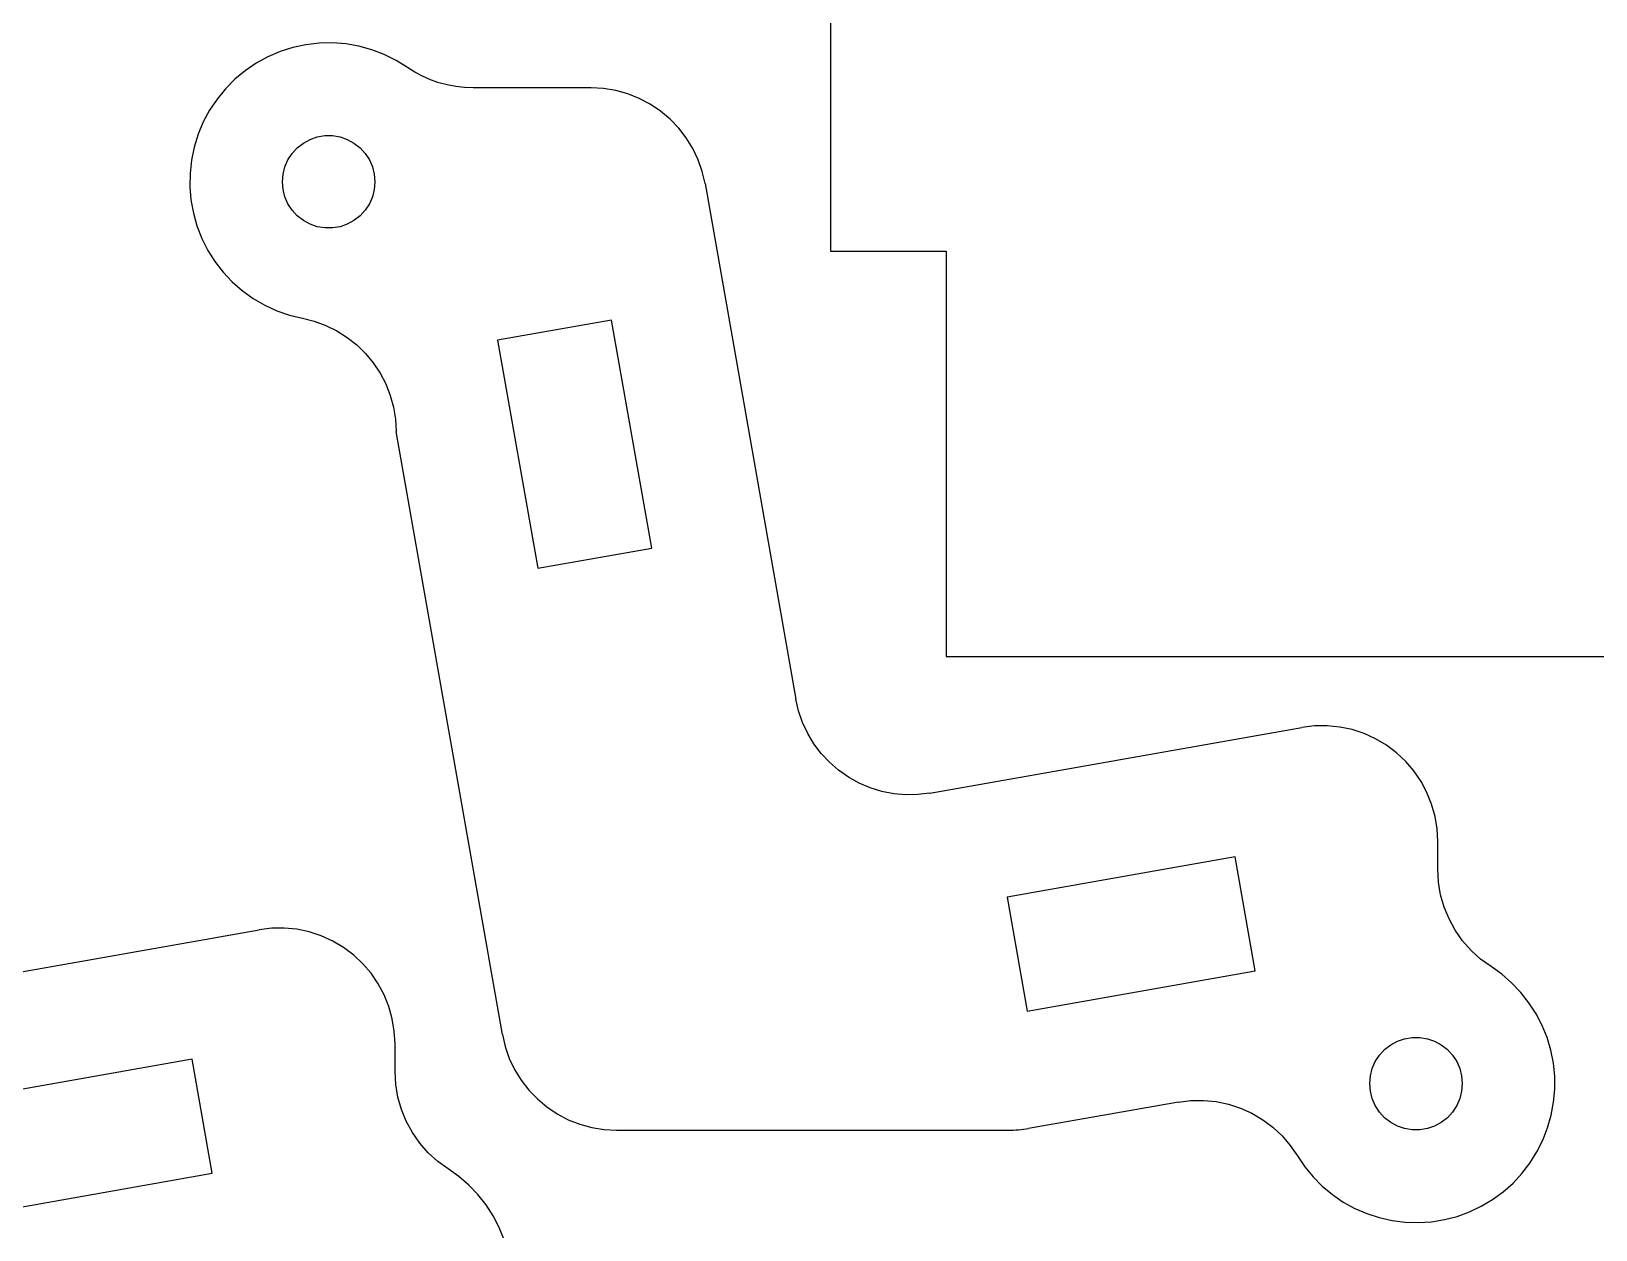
# Model space of a CAD drawing. Header units: millimetres. Extents: x -3928 to -434, y -548 to 1409.
# Drawn here: x -1807.5 to -1739.9, y 623 to 674.7 of the extents above; entities that cross this region are included whole.
import ezdxf

# ---------------------------------------------------------------- set-up
doc = ezdxf.new("R2010")
doc.units = ezdxf.units.MM
doc.header["$MEASUREMENT"] = 0
doc.layers.add('layer 1', color=7, linetype='Continuous')

msp = doc.modelspace()

# ---------------------------------------------------------------- linework, layer by layer
at = {"layer": 'layer 1', "color": 1, "lineweight": 25}
for points in [[(-1772.9844, 675.2113), (-1772.9844, 675.2113), (-1772.9844, 665.2115), (-1772.9844, 665.2115)], [(-1783.321, 672.2652), (-1783.321, 672.2652), (-1788.4098, 672.2652), (-1788.4098, 672.2652)], [(-1778.397, 668.1335), (-1778.397, 668.1335), (-1774.4727, 645.8778), (-1774.4727, 645.8778)], [(-1772.9844, 665.2115), (-1772.9844, 665.2115), (-1767.9842, 665.2115), (-1767.9842, 665.2115)], [(-1767.9842, 665.2115), (-1767.9842, 665.2115), (-1767.9842, 647.7112), (-1767.9842, 647.7112)], [(-1782.4356, 662.2435), (-1782.4356, 662.2435), (-1787.3596, 661.3754), (-1787.3596, 661.3754)], [(-1780.6992, 652.3954), (-1780.6992, 652.3954), (-1782.4356, 662.2435), (-1782.4356, 662.2435)], [(-1787.3596, 661.3754), (-1787.3596, 661.3754), (-1785.6233, 651.5272), (-1785.6233, 651.5272)], [(-1787.1508, 631.397), (-1787.1508, 631.397), (-1791.7411, 657.4309), (-1791.7411, 657.4309)], [(-1785.6233, 651.5272), (-1785.6233, 651.5272), (-1780.6992, 652.3954), (-1780.6992, 652.3954)], [(-1767.9842, 647.7112), (-1767.9842, 647.7112), (-1722.9843, 647.7112), (-1722.9843, 647.7112)], [(-1768.6804, 641.8219), (-1768.6804, 641.8219), (-1752.6096, 644.6558), (-1752.6096, 644.6558)], [(-1746.7411, 638.5348), (-1746.7411, 638.5348), (-1746.7411, 639.7317), (-1746.7411, 639.7317)], [(-1755.502, 639.0685), (-1755.502, 639.0685), (-1765.3502, 637.3321), (-1765.3502, 637.3321)], [(-1754.6338, 634.1444), (-1754.6338, 634.1444), (-1755.502, 639.0685), (-1755.502, 639.0685)], [(-1765.3502, 637.3321), (-1765.3502, 637.3321), (-1764.482, 632.4081), (-1764.482, 632.4081)], [(-1813.7305, 633.0877), (-1813.7305, 633.0877), (-1797.6598, 635.9216), (-1797.6598, 635.9216)], [(-1764.482, 632.4081), (-1764.482, 632.4081), (-1754.6338, 634.1444), (-1754.6338, 634.1444)], [(-1791.7913, 629.8005), (-1791.7913, 629.8005), (-1791.7913, 630.9975), (-1791.7913, 630.9975)], [(-1800.5522, 630.3343), (-1800.5522, 630.3343), (-1810.4003, 628.5979), (-1810.4003, 628.5979)], [(-1799.684, 625.4102), (-1799.684, 625.4102), (-1800.5522, 630.3343), (-1800.5522, 630.3343)], [(-1757.9482, 628.4831), (-1757.9482, 628.4831), (-1764.4231, 627.3411), (-1764.4231, 627.3411)], [(-1782.2267, 627.2653), (-1782.2267, 627.2653), (-1765.2913, 627.2653), (-1765.2913, 627.2653)], [(-1809.5321, 623.6739), (-1809.5321, 623.6739), (-1799.684, 625.4102), (-1799.684, 625.4102)]]:
    msp.add_open_spline(points, degree=3, dxfattribs=at)
for points, knots in [([(-1791.2497, 673.15), (-1791.2497, 673.15), (-1791.739, 673.4541), (-1791.739, 673.4541), (-1791.739, 673.4541), (-1791.739, 673.4541), (-1792.2555, 673.7102), (-1792.2555, 673.7102), (-1792.2555, 673.7102), (-1792.2555, 673.7102), (-1792.7942, 673.9152), (-1792.7942, 673.9152), (-1792.7942, 673.9152), (-1792.7942, 673.9152), (-1793.3498, 674.0676), (-1793.3498, 674.0676), (-1793.3498, 674.0676), (-1793.3498, 674.0676), (-1793.9178, 674.166), (-1793.9178, 674.166), (-1793.9178, 674.166), (-1793.9178, 674.166), (-1794.4924, 674.2098), (-1794.4924, 674.2098), (-1794.4924, 674.2098), (-1794.4924, 674.2098), (-1795.0685, 674.1978), (-1795.0685, 674.1978), (-1795.0685, 674.1978), (-1795.0685, 674.1978), (-1795.6407, 674.1307), (-1795.6407, 674.1307), (-1795.6407, 674.1307), (-1795.6407, 674.1307), (-1796.2041, 674.0094), (-1796.2041, 674.0094), (-1796.2041, 674.0094), (-1796.2041, 674.0094), (-1796.753, 673.8341), (-1796.753, 673.8341), (-1796.753, 673.8341), (-1796.753, 673.8341), (-1797.2829, 673.6072), (-1797.2829, 673.6072), (-1797.2829, 673.6072), (-1797.2829, 673.6072), (-1797.7884, 673.3303), (-1797.7884, 673.3303), (-1797.7884, 673.3303), (-1797.7884, 673.3303), (-1798.265, 673.0064), (-1798.265, 673.0064), (-1798.265, 673.0064), (-1798.265, 673.0064), (-1798.7081, 672.6381), (-1798.7081, 672.6381), (-1798.7081, 672.6381), (-1798.7081, 672.6381), (-1799.1142, 672.2293), (-1799.1142, 672.2293), (-1799.1142, 672.2293), (-1799.1142, 672.2293), (-1799.479, 671.7834), (-1799.479, 671.7834), (-1799.479, 671.7834), (-1799.479, 671.7834), (-1799.7996, 671.3043), (-1799.7996, 671.3043), (-1799.7996, 671.3043), (-1799.7996, 671.3043), (-1800.0723, 670.7966), (-1800.0723, 670.7966), (-1800.0723, 670.7966), (-1800.0723, 670.7966), (-1800.2953, 670.2654), (-1800.2953, 670.2654), (-1800.2953, 670.2654), (-1800.2953, 670.2654), (-1800.4664, 669.715), (-1800.4664, 669.715), (-1800.4664, 669.715), (-1800.4664, 669.715), (-1800.5839, 669.1506), (-1800.5839, 669.1506), (-1800.5839, 669.1506), (-1800.5839, 669.1506), (-1800.6466, 668.578), (-1800.6466, 668.578), (-1800.6466, 668.578), (-1800.6466, 668.578), (-1800.6541, 668.0016), (-1800.6541, 668.0016), (-1800.6541, 668.0016), (-1800.6541, 668.0016), (-1800.6061, 667.4273), (-1800.6061, 667.4273), (-1800.6061, 667.4273), (-1800.6061, 667.4273), (-1800.5034, 666.8603), (-1800.5034, 666.8603), (-1800.5034, 666.8603), (-1800.5034, 666.8603), (-1800.3468, 666.3058), (-1800.3468, 666.3058), (-1800.3468, 666.3058), (-1800.3468, 666.3058), (-1800.1376, 665.7688), (-1800.1376, 665.7688), (-1800.1376, 665.7688), (-1800.1376, 665.7688), (-1799.8779, 665.2541), (-1799.8779, 665.2541), (-1799.8779, 665.2541), (-1799.8779, 665.2541), (-1799.5703, 664.767), (-1799.5703, 664.767), (-1799.5703, 664.767), (-1799.5703, 664.767), (-1799.2172, 664.3115), (-1799.2172, 664.3115), (-1799.2172, 664.3115), (-1799.2172, 664.3115), (-1798.8217, 663.8921), (-1798.8217, 663.8921), (-1798.8217, 663.8921), (-1798.8217, 663.8921), (-1798.3882, 663.5128), (-1798.3882, 663.5128), (-1798.3882, 663.5128), (-1798.3882, 663.5128), (-1797.92, 663.1763), (-1797.92, 663.1763), (-1797.92, 663.1763), (-1797.92, 663.1763), (-1797.4219, 662.8867), (-1797.4219, 662.8867), (-1797.4219, 662.8867), (-1797.4219, 662.8867), (-1796.8984, 662.6461), (-1796.8984, 662.6461), (-1796.8984, 662.6461), (-1796.8984, 662.6461), (-1796.354, 662.4566), (-1796.354, 662.4566), (-1796.354, 662.4566), (-1796.354, 662.4566), (-1795.7942, 662.3204), (-1795.7942, 662.3204)], [0, 0, 0, 0, 0.0263158, 0.0263158, 0.0263158, 0.0263158, 0.0526316, 0.0526316, 0.0526316, 0.0526316, 0.0789474, 0.0789474, 0.0789474, 0.0789474, 0.1052632, 0.1052632, 0.1052632, 0.1052632, 0.1315789, 0.1315789, 0.1315789, 0.1315789, 0.1578947, 0.1578947, 0.1578947, 0.1578947, 0.1842105, 0.1842105, 0.1842105, 0.1842105, 0.2105263, 0.2105263, 0.2105263, 0.2105263, 0.2368421, 0.2368421, 0.2368421, 0.2368421, 0.2631579, 0.2631579, 0.2631579, 0.2631579, 0.2894737, 0.2894737, 0.2894737, 0.2894737, 0.3157895, 0.3157895, 0.3157895, 0.3157895, 0.3421053, 0.3421053, 0.3421053, 0.3421053, 0.3684211, 0.3684211, 0.3684211, 0.3684211, 0.3947368, 0.3947368, 0.3947368, 0.3947368, 0.4210526, 0.4210526, 0.4210526, 0.4210526, 0.4473684, 0.4473684, 0.4473684, 0.4473684, 0.4736842, 0.4736842, 0.4736842, 0.4736842, 0.5, 0.5, 0.5, 0.5, 0.5263158, 0.5263158, 0.5263158, 0.5263158, 0.5526316, 0.5526316, 0.5526316, 0.5526316, 0.5789474, 0.5789474, 0.5789474, 0.5789474, 0.6052632, 0.6052632, 0.6052632, 0.6052632, 0.6315789, 0.6315789, 0.6315789, 0.6315789, 0.6578947, 0.6578947, 0.6578947, 0.6578947, 0.6842105, 0.6842105, 0.6842105, 0.6842105, 0.7105263, 0.7105263, 0.7105263, 0.7105263, 0.7368421, 0.7368421, 0.7368421, 0.7368421, 0.7631579, 0.7631579, 0.7631579, 0.7631579, 0.7894737, 0.7894737, 0.7894737, 0.7894737, 0.8157895, 0.8157895, 0.8157895, 0.8157895, 0.8421053, 0.8421053, 0.8421053, 0.8421053, 0.8684211, 0.8684211, 0.8684211, 0.8684211, 0.8947368, 0.8947368, 0.8947368, 0.8947368, 0.9210526, 0.9210526, 0.9210526, 0.9210526, 0.9473684, 0.9473684, 0.9473684, 0.9473684, 1, 1, 1, 1]), ([(-1788.4098, 672.2652), (-1788.4098, 672.2652), (-1788.787, 672.2794), (-1788.787, 672.2794), (-1788.787, 672.2794), (-1788.787, 672.2794), (-1789.162, 672.322), (-1789.162, 672.322), (-1789.162, 672.322), (-1789.162, 672.322), (-1789.5327, 672.393), (-1789.5327, 672.393), (-1789.5327, 672.393), (-1789.5327, 672.393), (-1789.8972, 672.4917), (-1789.8972, 672.4917), (-1789.8972, 672.4917), (-1789.8972, 672.4917), (-1790.2528, 672.6173), (-1790.2528, 672.6173), (-1790.2528, 672.6173), (-1790.2528, 672.6173), (-1790.5981, 672.7697), (-1790.5981, 672.7697), (-1790.5981, 672.7697), (-1790.5981, 672.7697), (-1790.9311, 672.9475), (-1790.9311, 672.9475), (-1790.9311, 672.9475), (-1790.9311, 672.9475), (-1791.2497, 673.15), (-1791.2497, 673.15)], [0, 0, 0, 0, 0.1111111, 0.1111111, 0.1111111, 0.1111111, 0.2222222, 0.2222222, 0.2222222, 0.2222222, 0.3333333, 0.3333333, 0.3333333, 0.3333333, 0.4444444, 0.4444444, 0.4444444, 0.4444444, 0.5555556, 0.5555556, 0.5555556, 0.5555556, 0.6666667, 0.6666667, 0.6666667, 0.6666667, 0.7777778, 0.7777778, 0.7777778, 0.7777778, 1, 1, 1, 1]), ([(-1778.397, 668.1335), (-1778.397, 668.1335), (-1778.5183, 668.6563), (-1778.5183, 668.6563), (-1778.5183, 668.6563), (-1778.5183, 668.6563), (-1778.6954, 669.1633), (-1778.6954, 669.1633), (-1778.6954, 669.1633), (-1778.6954, 669.1633), (-1778.9254, 669.648), (-1778.9254, 669.648), (-1778.9254, 669.648), (-1778.9254, 669.648), (-1779.2062, 670.1055), (-1779.2062, 670.1055), (-1779.2062, 670.1055), (-1779.2062, 670.1055), (-1779.5343, 670.5303), (-1779.5343, 670.5303), (-1779.5343, 670.5303), (-1779.5343, 670.5303), (-1779.9061, 670.9173), (-1779.9061, 670.9173), (-1779.9061, 670.9173), (-1779.9061, 670.9173), (-1780.3175, 671.2623), (-1780.3175, 671.2623), (-1780.3175, 671.2623), (-1780.3175, 671.2623), (-1780.763, 671.5615), (-1780.763, 671.5615), (-1780.763, 671.5615), (-1780.763, 671.5615), (-1781.2386, 671.8109), (-1781.2386, 671.8109), (-1781.2386, 671.8109), (-1781.2386, 671.8109), (-1781.7378, 672.0081), (-1781.7378, 672.0081), (-1781.7378, 672.0081), (-1781.7378, 672.0081), (-1782.2553, 672.1502), (-1782.2553, 672.1502), (-1782.2553, 672.1502), (-1782.2553, 672.1502), (-1782.7852, 672.2363), (-1782.7852, 672.2363), (-1782.7852, 672.2363), (-1782.7852, 672.2363), (-1783.321, 672.2652), (-1783.321, 672.2652)], [0, 0, 0, 0, 0.0714286, 0.0714286, 0.0714286, 0.0714286, 0.1428571, 0.1428571, 0.1428571, 0.1428571, 0.2142857, 0.2142857, 0.2142857, 0.2142857, 0.2857143, 0.2857143, 0.2857143, 0.2857143, 0.3571429, 0.3571429, 0.3571429, 0.3571429, 0.4285714, 0.4285714, 0.4285714, 0.4285714, 0.5, 0.5, 0.5, 0.5, 0.5714286, 0.5714286, 0.5714286, 0.5714286, 0.6428571, 0.6428571, 0.6428571, 0.6428571, 0.7142857, 0.7142857, 0.7142857, 0.7142857, 0.7857143, 0.7857143, 0.7857143, 0.7857143, 0.8571429, 0.8571429, 0.8571429, 0.8571429, 1, 1, 1, 1]), ([(-1792.6576, 668.2118), (-1792.6576, 668.2118), (-1792.6848, 668.541), (-1792.6848, 668.541), (-1792.6848, 668.541), (-1792.6848, 668.541), (-1792.7659, 668.8613), (-1792.7659, 668.8613), (-1792.7659, 668.8613), (-1792.7659, 668.8613), (-1792.8986, 669.164), (-1792.8986, 669.164), (-1792.8986, 669.164), (-1792.8986, 669.164), (-1793.0796, 669.4402), (-1793.0796, 669.4402), (-1793.0796, 669.4402), (-1793.0796, 669.4402), (-1793.3032, 669.6833), (-1793.3032, 669.6833), (-1793.3032, 669.6833), (-1793.3032, 669.6833), (-1793.5639, 669.8861), (-1793.5639, 669.8861), (-1793.5639, 669.8861), (-1793.5639, 669.8861), (-1793.8543, 670.0435), (-1793.8543, 670.0435), (-1793.8543, 670.0435), (-1793.8543, 670.0435), (-1794.1668, 670.1507), (-1794.1668, 670.1507), (-1794.1668, 670.1507), (-1794.1668, 670.1507), (-1794.4924, 670.205), (-1794.4924, 670.205), (-1794.4924, 670.205), (-1794.4924, 670.205), (-1794.823, 670.205), (-1794.823, 670.205), (-1794.823, 670.205), (-1794.823, 670.205), (-1795.1486, 670.1507), (-1795.1486, 670.1507), (-1795.1486, 670.1507), (-1795.1486, 670.1507), (-1795.4612, 670.0435), (-1795.4612, 670.0435), (-1795.4612, 670.0435), (-1795.4612, 670.0435), (-1795.7515, 669.8861), (-1795.7515, 669.8861), (-1795.7515, 669.8861), (-1795.7515, 669.8861), (-1796.0122, 669.6833), (-1796.0122, 669.6833), (-1796.0122, 669.6833), (-1796.0122, 669.6833), (-1796.2359, 669.4402), (-1796.2359, 669.4402), (-1796.2359, 669.4402), (-1796.2359, 669.4402), (-1796.4165, 669.164), (-1796.4165, 669.164), (-1796.4165, 669.164), (-1796.4165, 669.164), (-1796.5491, 668.8613), (-1796.5491, 668.8613), (-1796.5491, 668.8613), (-1796.5491, 668.8613), (-1796.6303, 668.541), (-1796.6303, 668.541), (-1796.6303, 668.541), (-1796.6303, 668.541), (-1796.6578, 668.2118), (-1796.6578, 668.2118), (-1796.6578, 668.2118), (-1796.6578, 668.2118), (-1796.6303, 667.8827), (-1796.6303, 667.8827), (-1796.6303, 667.8827), (-1796.6303, 667.8827), (-1796.5491, 667.5624), (-1796.5491, 667.5624), (-1796.5491, 667.5624), (-1796.5491, 667.5624), (-1796.4165, 667.26), (-1796.4165, 667.26), (-1796.4165, 667.26), (-1796.4165, 667.26), (-1796.2359, 666.9835), (-1796.2359, 666.9835), (-1796.2359, 666.9835), (-1796.2359, 666.9835), (-1796.0122, 666.7404), (-1796.0122, 666.7404), (-1796.0122, 666.7404), (-1796.0122, 666.7404), (-1795.7515, 666.5375), (-1795.7515, 666.5375), (-1795.7515, 666.5375), (-1795.7515, 666.5375), (-1795.4612, 666.3802), (-1795.4612, 666.3802), (-1795.4612, 666.3802), (-1795.4612, 666.3802), (-1795.1486, 666.273), (-1795.1486, 666.273), (-1795.1486, 666.273), (-1795.1486, 666.273), (-1794.823, 666.2186), (-1794.823, 666.2186), (-1794.823, 666.2186), (-1794.823, 666.2186), (-1794.4924, 666.2186), (-1794.4924, 666.2186), (-1794.4924, 666.2186), (-1794.4924, 666.2186), (-1794.1668, 666.273), (-1794.1668, 666.273), (-1794.1668, 666.273), (-1794.1668, 666.273), (-1793.8543, 666.3802), (-1793.8543, 666.3802), (-1793.8543, 666.3802), (-1793.8543, 666.3802), (-1793.5639, 666.5375), (-1793.5639, 666.5375), (-1793.5639, 666.5375), (-1793.5639, 666.5375), (-1793.3032, 666.7404), (-1793.3032, 666.7404), (-1793.3032, 666.7404), (-1793.3032, 666.7404), (-1793.0796, 666.9835), (-1793.0796, 666.9835), (-1793.0796, 666.9835), (-1793.0796, 666.9835), (-1792.8986, 667.26), (-1792.8986, 667.26), (-1792.8986, 667.26), (-1792.8986, 667.26), (-1792.7659, 667.5624), (-1792.7659, 667.5624), (-1792.7659, 667.5624), (-1792.7659, 667.5624), (-1792.6848, 667.8827), (-1792.6848, 667.8827), (-1792.6848, 667.8827), (-1792.6848, 667.8827), (-1792.6576, 668.2118), (-1792.6576, 668.2118)], [0, 0, 0, 0, 0.025641, 0.025641, 0.025641, 0.025641, 0.0512821, 0.0512821, 0.0512821, 0.0512821, 0.0769231, 0.0769231, 0.0769231, 0.0769231, 0.1025641, 0.1025641, 0.1025641, 0.1025641, 0.1282051, 0.1282051, 0.1282051, 0.1282051, 0.1538462, 0.1538462, 0.1538462, 0.1538462, 0.1794872, 0.1794872, 0.1794872, 0.1794872, 0.2051282, 0.2051282, 0.2051282, 0.2051282, 0.2307692, 0.2307692, 0.2307692, 0.2307692, 0.2564103, 0.2564103, 0.2564103, 0.2564103, 0.2820513, 0.2820513, 0.2820513, 0.2820513, 0.3076923, 0.3076923, 0.3076923, 0.3076923, 0.3333333, 0.3333333, 0.3333333, 0.3333333, 0.3589744, 0.3589744, 0.3589744, 0.3589744, 0.3846154, 0.3846154, 0.3846154, 0.3846154, 0.4102564, 0.4102564, 0.4102564, 0.4102564, 0.4358974, 0.4358974, 0.4358974, 0.4358974, 0.4615385, 0.4615385, 0.4615385, 0.4615385, 0.4871795, 0.4871795, 0.4871795, 0.4871795, 0.5128205, 0.5128205, 0.5128205, 0.5128205, 0.5384615, 0.5384615, 0.5384615, 0.5384615, 0.5641026, 0.5641026, 0.5641026, 0.5641026, 0.5897436, 0.5897436, 0.5897436, 0.5897436, 0.6153846, 0.6153846, 0.6153846, 0.6153846, 0.6410256, 0.6410256, 0.6410256, 0.6410256, 0.6666667, 0.6666667, 0.6666667, 0.6666667, 0.6923077, 0.6923077, 0.6923077, 0.6923077, 0.7179487, 0.7179487, 0.7179487, 0.7179487, 0.7435897, 0.7435897, 0.7435897, 0.7435897, 0.7692308, 0.7692308, 0.7692308, 0.7692308, 0.7948718, 0.7948718, 0.7948718, 0.7948718, 0.8205128, 0.8205128, 0.8205128, 0.8205128, 0.8461538, 0.8461538, 0.8461538, 0.8461538, 0.8717949, 0.8717949, 0.8717949, 0.8717949, 0.8974359, 0.8974359, 0.8974359, 0.8974359, 0.9230769, 0.9230769, 0.9230769, 0.9230769, 0.9487179, 0.9487179, 0.9487179, 0.9487179, 1, 1, 1, 1]), ([(-1795.7942, 662.3204), (-1795.7942, 662.3204), (-1795.2805, 662.1931), (-1795.2805, 662.1931), (-1795.2805, 662.1931), (-1795.2805, 662.1931), (-1794.7835, 662.0118), (-1794.7835, 662.0118), (-1794.7835, 662.0118), (-1794.7835, 662.0118), (-1794.3083, 661.7793), (-1794.3083, 661.7793), (-1794.3083, 661.7793), (-1794.3083, 661.7793), (-1793.8603, 661.4978), (-1793.8603, 661.4978), (-1793.8603, 661.4978), (-1793.8603, 661.4978), (-1793.4447, 661.1704), (-1793.4447, 661.1704), (-1793.4447, 661.1704), (-1793.4447, 661.1704), (-1793.0658, 660.801), (-1793.0658, 660.801), (-1793.0658, 660.801), (-1793.0658, 660.801), (-1792.7282, 660.3936), (-1792.7282, 660.3936), (-1792.7282, 660.3936), (-1792.7282, 660.3936), (-1792.4354, 659.953), (-1792.4354, 659.953), (-1792.4354, 659.953), (-1792.4354, 659.953), (-1792.1909, 659.4838), (-1792.1909, 659.4838), (-1792.1909, 659.4838), (-1792.1909, 659.4838), (-1791.9976, 658.9913), (-1791.9976, 658.9913), (-1791.9976, 658.9913), (-1791.9976, 658.9913), (-1791.8572, 658.4812), (-1791.8572, 658.4812), (-1791.8572, 658.4812), (-1791.8572, 658.4812), (-1791.7715, 657.9591), (-1791.7715, 657.9591), (-1791.7715, 657.9591), (-1791.7715, 657.9591), (-1791.7411, 657.4309), (-1791.7411, 657.4309)], [0, 0, 0, 0, 0.0714286, 0.0714286, 0.0714286, 0.0714286, 0.1428571, 0.1428571, 0.1428571, 0.1428571, 0.2142857, 0.2142857, 0.2142857, 0.2142857, 0.2857143, 0.2857143, 0.2857143, 0.2857143, 0.3571429, 0.3571429, 0.3571429, 0.3571429, 0.4285714, 0.4285714, 0.4285714, 0.4285714, 0.5, 0.5, 0.5, 0.5, 0.5714286, 0.5714286, 0.5714286, 0.5714286, 0.6428571, 0.6428571, 0.6428571, 0.6428571, 0.7142857, 0.7142857, 0.7142857, 0.7142857, 0.7857143, 0.7857143, 0.7857143, 0.7857143, 0.8571429, 0.8571429, 0.8571429, 0.8571429, 1, 1, 1, 1]), ([(-1768.6804, 641.8219), (-1768.6804, 641.8219), (-1769.2, 641.7581), (-1769.2, 641.7581), (-1769.2, 641.7581), (-1769.2, 641.7581), (-1769.7232, 641.7489), (-1769.7232, 641.7489), (-1769.7232, 641.7489), (-1769.7232, 641.7489), (-1770.2446, 641.7944), (-1770.2446, 641.7944), (-1770.2446, 641.7944), (-1770.2446, 641.7944), (-1770.7583, 641.8946), (-1770.7583, 641.8946), (-1770.7583, 641.8946), (-1770.7583, 641.8946), (-1771.2588, 642.0474), (-1771.2588, 642.0474), (-1771.2588, 642.0474), (-1771.2588, 642.0474), (-1771.7404, 642.252), (-1771.7404, 642.252), (-1771.7404, 642.252), (-1771.7404, 642.252), (-1772.1983, 642.5056), (-1772.1983, 642.5056), (-1772.1983, 642.5056), (-1772.1983, 642.5056), (-1772.6269, 642.8058), (-1772.6269, 642.8058), (-1772.6269, 642.8058), (-1772.6269, 642.8058), (-1773.022, 643.1491), (-1773.022, 643.1491), (-1773.022, 643.1491), (-1773.022, 643.1491), (-1773.379, 643.5319), (-1773.379, 643.5319), (-1773.379, 643.5319), (-1773.379, 643.5319), (-1773.6937, 643.9499), (-1773.6937, 643.9499), (-1773.6937, 643.9499), (-1773.6937, 643.9499), (-1773.9632, 644.3986), (-1773.9632, 644.3986), (-1773.9632, 644.3986), (-1773.9632, 644.3986), (-1774.1844, 644.8728), (-1774.1844, 644.8728), (-1774.1844, 644.8728), (-1774.1844, 644.8728), (-1774.3552, 645.3677), (-1774.3552, 645.3677), (-1774.3552, 645.3677), (-1774.3552, 645.3677), (-1774.4727, 645.8778), (-1774.4727, 645.8778)], [0, 0, 0, 0, 0.0625, 0.0625, 0.0625, 0.0625, 0.125, 0.125, 0.125, 0.125, 0.1875, 0.1875, 0.1875, 0.1875, 0.25, 0.25, 0.25, 0.25, 0.3125, 0.3125, 0.3125, 0.3125, 0.375, 0.375, 0.375, 0.375, 0.4375, 0.4375, 0.4375, 0.4375, 0.5, 0.5, 0.5, 0.5, 0.5625, 0.5625, 0.5625, 0.5625, 0.625, 0.625, 0.625, 0.625, 0.6875, 0.6875, 0.6875, 0.6875, 0.75, 0.75, 0.75, 0.75, 0.8125, 0.8125, 0.8125, 0.8125, 0.875, 0.875, 0.875, 0.875, 1, 1, 1, 1]), ([(-1746.7411, 639.7317), (-1746.7411, 639.7317), (-1746.7711, 640.2761), (-1746.7711, 640.2761), (-1746.7711, 640.2761), (-1746.7711, 640.2761), (-1746.8597, 640.8137), (-1746.8597, 640.8137), (-1746.8597, 640.8137), (-1746.8597, 640.8137), (-1747.0068, 641.3386), (-1747.0068, 641.3386), (-1747.0068, 641.3386), (-1747.0068, 641.3386), (-1747.2096, 641.8449), (-1747.2096, 641.8449), (-1747.2096, 641.8449), (-1747.2096, 641.8449), (-1747.4668, 642.3254), (-1747.4668, 642.3254), (-1747.4668, 642.3254), (-1747.4668, 642.3254), (-1747.7744, 642.7755), (-1747.7744, 642.7755), (-1747.7744, 642.7755), (-1747.7744, 642.7755), (-1748.1293, 643.1893), (-1748.1293, 643.1893), (-1748.1293, 643.1893), (-1748.1293, 643.1893), (-1748.5273, 643.5618), (-1748.5273, 643.5618), (-1748.5273, 643.5618), (-1748.5273, 643.5618), (-1748.9633, 643.8889), (-1748.9633, 643.8889), (-1748.9633, 643.8889), (-1748.9633, 643.8889), (-1749.4325, 644.1665), (-1749.4325, 644.1665), (-1749.4325, 644.1665), (-1749.4325, 644.1665), (-1749.9292, 644.3916), (-1749.9292, 644.3916), (-1749.9292, 644.3916), (-1749.9292, 644.3916), (-1750.4471, 644.5613), (-1750.4471, 644.5613), (-1750.4471, 644.5613), (-1750.4471, 644.5613), (-1750.9805, 644.6734), (-1750.9805, 644.6734), (-1750.9805, 644.6734), (-1750.9805, 644.6734), (-1751.523, 644.7267), (-1751.523, 644.7267), (-1751.523, 644.7267), (-1751.523, 644.7267), (-1752.0681, 644.7211), (-1752.0681, 644.7211), (-1752.0681, 644.7211), (-1752.0681, 644.7211), (-1752.6096, 644.6558), (-1752.6096, 644.6558)], [0, 0, 0, 0, 0.0588235, 0.0588235, 0.0588235, 0.0588235, 0.1176471, 0.1176471, 0.1176471, 0.1176471, 0.1764706, 0.1764706, 0.1764706, 0.1764706, 0.2352941, 0.2352941, 0.2352941, 0.2352941, 0.2941176, 0.2941176, 0.2941176, 0.2941176, 0.3529412, 0.3529412, 0.3529412, 0.3529412, 0.4117647, 0.4117647, 0.4117647, 0.4117647, 0.4705882, 0.4705882, 0.4705882, 0.4705882, 0.5294118, 0.5294118, 0.5294118, 0.5294118, 0.5882353, 0.5882353, 0.5882353, 0.5882353, 0.6470588, 0.6470588, 0.6470588, 0.6470588, 0.7058824, 0.7058824, 0.7058824, 0.7058824, 0.7647059, 0.7647059, 0.7647059, 0.7647059, 0.8235294, 0.8235294, 0.8235294, 0.8235294, 0.8823529, 0.8823529, 0.8823529, 0.8823529, 1, 1, 1, 1]), ([(-1744.4421, 634.3268), (-1744.4421, 634.3268), (-1744.8922, 634.6524), (-1744.8922, 634.6524), (-1744.8922, 634.6524), (-1744.8922, 634.6524), (-1745.3032, 635.0257), (-1745.3032, 635.0257), (-1745.3032, 635.0257), (-1745.3032, 635.0257), (-1745.6705, 635.4423), (-1745.6705, 635.4423), (-1745.6705, 635.4423), (-1745.6705, 635.4423), (-1745.989, 635.897), (-1745.989, 635.897), (-1745.989, 635.897), (-1745.989, 635.897), (-1746.2554, 636.3846), (-1746.2554, 636.3846), (-1746.2554, 636.3846), (-1746.2554, 636.3846), (-1746.466, 636.8982), (-1746.466, 636.8982), (-1746.466, 636.8982), (-1746.466, 636.8982), (-1746.6184, 637.4323), (-1746.6184, 637.4323), (-1746.6184, 637.4323), (-1746.6184, 637.4323), (-1746.7105, 637.9802), (-1746.7105, 637.9802), (-1746.7105, 637.9802), (-1746.7105, 637.9802), (-1746.7411, 638.5348), (-1746.7411, 638.5348)], [0, 0, 0, 0, 0.1, 0.1, 0.1, 0.1, 0.2, 0.2, 0.2, 0.2, 0.3, 0.3, 0.3, 0.3, 0.4, 0.4, 0.4, 0.4, 0.5, 0.5, 0.5, 0.5, 0.6, 0.6, 0.6, 0.6, 0.7, 0.7, 0.7, 0.7, 0.8, 0.8, 0.8, 0.8, 1, 1, 1, 1]), ([(-1791.7913, 630.9975), (-1791.7913, 630.9975), (-1791.8213, 631.5419), (-1791.8213, 631.5419), (-1791.8213, 631.5419), (-1791.8213, 631.5419), (-1791.9098, 632.0795), (-1791.9098, 632.0795), (-1791.9098, 632.0795), (-1791.9098, 632.0795), (-1792.0566, 632.6044), (-1792.0566, 632.6044), (-1792.0566, 632.6044), (-1792.0566, 632.6044), (-1792.2598, 633.1103), (-1792.2598, 633.1103), (-1792.2598, 633.1103), (-1792.2598, 633.1103), (-1792.517, 633.5911), (-1792.517, 633.5911), (-1792.517, 633.5911), (-1792.517, 633.5911), (-1792.8246, 634.0413), (-1792.8246, 634.0413), (-1792.8246, 634.0413), (-1792.8246, 634.0413), (-1793.1795, 634.4551), (-1793.1795, 634.4551), (-1793.1795, 634.4551), (-1793.1795, 634.4551), (-1793.5774, 634.8276), (-1793.5774, 634.8276), (-1793.5774, 634.8276), (-1793.5774, 634.8276), (-1794.0134, 635.1547), (-1794.0134, 635.1547), (-1794.0134, 635.1547), (-1794.0134, 635.1547), (-1794.4826, 635.4323), (-1794.4826, 635.4323), (-1794.4826, 635.4323), (-1794.4826, 635.4323), (-1794.9793, 635.6574), (-1794.9793, 635.6574), (-1794.9793, 635.6574), (-1794.9793, 635.6574), (-1795.4972, 635.827), (-1795.4972, 635.827), (-1795.4972, 635.827), (-1795.4972, 635.827), (-1796.031, 635.9392), (-1796.031, 635.9392), (-1796.031, 635.9392), (-1796.031, 635.9392), (-1796.5732, 635.9925), (-1796.5732, 635.9925), (-1796.5732, 635.9925), (-1796.5732, 635.9925), (-1797.1182, 635.9865), (-1797.1182, 635.9865), (-1797.1182, 635.9865), (-1797.1182, 635.9865), (-1797.6598, 635.9216), (-1797.6598, 635.9216)], [0, 0, 0, 0, 0.0588235, 0.0588235, 0.0588235, 0.0588235, 0.1176471, 0.1176471, 0.1176471, 0.1176471, 0.1764706, 0.1764706, 0.1764706, 0.1764706, 0.2352941, 0.2352941, 0.2352941, 0.2352941, 0.2941176, 0.2941176, 0.2941176, 0.2941176, 0.3529412, 0.3529412, 0.3529412, 0.3529412, 0.4117647, 0.4117647, 0.4117647, 0.4117647, 0.4705882, 0.4705882, 0.4705882, 0.4705882, 0.5294118, 0.5294118, 0.5294118, 0.5294118, 0.5882353, 0.5882353, 0.5882353, 0.5882353, 0.6470588, 0.6470588, 0.6470588, 0.6470588, 0.7058824, 0.7058824, 0.7058824, 0.7058824, 0.7647059, 0.7647059, 0.7647059, 0.7647059, 0.8235294, 0.8235294, 0.8235294, 0.8235294, 0.8823529, 0.8823529, 0.8823529, 0.8823529, 1, 1, 1, 1]), ([(-1752.8086, 626.1583), (-1752.8086, 626.1583), (-1752.4911, 625.688), (-1752.4911, 625.688), (-1752.4911, 625.688), (-1752.4911, 625.688), (-1752.1305, 625.2498), (-1752.1305, 625.2498), (-1752.1305, 625.2498), (-1752.1305, 625.2498), (-1751.7301, 624.8477), (-1751.7301, 624.8477), (-1751.7301, 624.8477), (-1751.7301, 624.8477), (-1751.2934, 624.4854), (-1751.2934, 624.4854), (-1751.2934, 624.4854), (-1751.2934, 624.4854), (-1750.8249, 624.1658), (-1750.8249, 624.1658), (-1750.8249, 624.1658), (-1750.8249, 624.1658), (-1750.3278, 623.8917), (-1750.3278, 623.8917), (-1750.3278, 623.8917), (-1750.3278, 623.8917), (-1749.8071, 623.6659), (-1749.8071, 623.6659), (-1749.8071, 623.6659), (-1749.8071, 623.6659), (-1749.2674, 623.4905), (-1749.2674, 623.4905), (-1749.2674, 623.4905), (-1749.2674, 623.4905), (-1748.7139, 623.3667), (-1748.7139, 623.3667), (-1748.7139, 623.3667), (-1748.7139, 623.3667), (-1748.1508, 623.2958), (-1748.1508, 623.2958), (-1748.1508, 623.2958), (-1748.1508, 623.2958), (-1747.5836, 623.2782), (-1747.5836, 623.2782), (-1747.5836, 623.2782), (-1747.5836, 623.2782), (-1747.0174, 623.3145), (-1747.0174, 623.3145), (-1747.0174, 623.3145), (-1747.0174, 623.3145), (-1746.4572, 623.4041), (-1746.4572, 623.4041), (-1746.4572, 623.4041), (-1746.4572, 623.4041), (-1745.9079, 623.5463), (-1745.9079, 623.5463), (-1745.9079, 623.5463), (-1745.9079, 623.5463), (-1745.3741, 623.7396), (-1745.3741, 623.7396), (-1745.3741, 623.7396), (-1745.3741, 623.7396), (-1744.8615, 623.9823), (-1744.8615, 623.9823), (-1744.8615, 623.9823), (-1744.8615, 623.9823), (-1744.374, 624.2727), (-1744.374, 624.2727), (-1744.374, 624.2727), (-1744.374, 624.2727), (-1743.9157, 624.6074), (-1743.9157, 624.6074), (-1743.9157, 624.6074), (-1743.9157, 624.6074), (-1743.4917, 624.9842), (-1743.4917, 624.9842), (-1743.4917, 624.9842), (-1743.4917, 624.9842), (-1743.1047, 625.3994), (-1743.1047, 625.3994), (-1743.1047, 625.3994), (-1743.1047, 625.3994), (-1742.759, 625.8492), (-1742.759, 625.8492), (-1742.759, 625.8492), (-1742.759, 625.8492), (-1742.457, 626.3297), (-1742.457, 626.3297), (-1742.457, 626.3297), (-1742.457, 626.3297), (-1742.202, 626.8366), (-1742.202, 626.8366), (-1742.202, 626.8366), (-1742.202, 626.8366), (-1741.9959, 627.3655), (-1741.9959, 627.3655), (-1741.9959, 627.3655), (-1741.9959, 627.3655), (-1741.8407, 627.9112), (-1741.8407, 627.9112), (-1741.8407, 627.9112), (-1741.8407, 627.9112), (-1741.7377, 628.4693), (-1741.7377, 628.4693), (-1741.7377, 628.4693), (-1741.7377, 628.4693), (-1741.688, 629.0344), (-1741.688, 629.0344), (-1741.688, 629.0344), (-1741.688, 629.0344), (-1741.6918, 629.6017), (-1741.6918, 629.6017), (-1741.6918, 629.6017), (-1741.6918, 629.6017), (-1741.7493, 630.1665), (-1741.7493, 630.1665), (-1741.7493, 630.1665), (-1741.7493, 630.1665), (-1741.8598, 630.7228), (-1741.8598, 630.7228), (-1741.8598, 630.7228), (-1741.8598, 630.7228), (-1742.0224, 631.2665), (-1742.0224, 631.2665), (-1742.0224, 631.2665), (-1742.0224, 631.2665), (-1742.2355, 631.7925), (-1742.2355, 631.7925), (-1742.2355, 631.7925), (-1742.2355, 631.7925), (-1742.4976, 632.2959), (-1742.4976, 632.2959), (-1742.4976, 632.2959), (-1742.4976, 632.2959), (-1742.8059, 632.7721), (-1742.8059, 632.7721), (-1742.8059, 632.7721), (-1742.8059, 632.7721), (-1743.158, 633.2173), (-1743.158, 633.2173), (-1743.158, 633.2173), (-1743.158, 633.2173), (-1743.5503, 633.6273), (-1743.5503, 633.6273), (-1743.5503, 633.6273), (-1743.5503, 633.6273), (-1743.9796, 633.998), (-1743.9796, 633.998), (-1743.9796, 633.998), (-1743.9796, 633.998), (-1744.4421, 634.3268), (-1744.4421, 634.3268)], [0, 0, 0, 0, 0.025641, 0.025641, 0.025641, 0.025641, 0.0512821, 0.0512821, 0.0512821, 0.0512821, 0.0769231, 0.0769231, 0.0769231, 0.0769231, 0.1025641, 0.1025641, 0.1025641, 0.1025641, 0.1282051, 0.1282051, 0.1282051, 0.1282051, 0.1538462, 0.1538462, 0.1538462, 0.1538462, 0.1794872, 0.1794872, 0.1794872, 0.1794872, 0.2051282, 0.2051282, 0.2051282, 0.2051282, 0.2307692, 0.2307692, 0.2307692, 0.2307692, 0.2564103, 0.2564103, 0.2564103, 0.2564103, 0.2820513, 0.2820513, 0.2820513, 0.2820513, 0.3076923, 0.3076923, 0.3076923, 0.3076923, 0.3333333, 0.3333333, 0.3333333, 0.3333333, 0.3589744, 0.3589744, 0.3589744, 0.3589744, 0.3846154, 0.3846154, 0.3846154, 0.3846154, 0.4102564, 0.4102564, 0.4102564, 0.4102564, 0.4358974, 0.4358974, 0.4358974, 0.4358974, 0.4615385, 0.4615385, 0.4615385, 0.4615385, 0.4871795, 0.4871795, 0.4871795, 0.4871795, 0.5128205, 0.5128205, 0.5128205, 0.5128205, 0.5384615, 0.5384615, 0.5384615, 0.5384615, 0.5641026, 0.5641026, 0.5641026, 0.5641026, 0.5897436, 0.5897436, 0.5897436, 0.5897436, 0.6153846, 0.6153846, 0.6153846, 0.6153846, 0.6410256, 0.6410256, 0.6410256, 0.6410256, 0.6666667, 0.6666667, 0.6666667, 0.6666667, 0.6923077, 0.6923077, 0.6923077, 0.6923077, 0.7179487, 0.7179487, 0.7179487, 0.7179487, 0.7435897, 0.7435897, 0.7435897, 0.7435897, 0.7692308, 0.7692308, 0.7692308, 0.7692308, 0.7948718, 0.7948718, 0.7948718, 0.7948718, 0.8205128, 0.8205128, 0.8205128, 0.8205128, 0.8461538, 0.8461538, 0.8461538, 0.8461538, 0.8717949, 0.8717949, 0.8717949, 0.8717949, 0.8974359, 0.8974359, 0.8974359, 0.8974359, 0.9230769, 0.9230769, 0.9230769, 0.9230769, 0.9487179, 0.9487179, 0.9487179, 0.9487179, 1, 1, 1, 1]), ([(-1787.1508, 631.397), (-1787.1508, 631.397), (-1787.0294, 630.8742), (-1787.0294, 630.8742), (-1787.0294, 630.8742), (-1787.0294, 630.8742), (-1786.8527, 630.3672), (-1786.8527, 630.3672), (-1786.8527, 630.3672), (-1786.8527, 630.3672), (-1786.6223, 629.8825), (-1786.6223, 629.8825), (-1786.6223, 629.8825), (-1786.6223, 629.8825), (-1786.3419, 629.425), (-1786.3419, 629.425), (-1786.3419, 629.425), (-1786.3419, 629.425), (-1786.0134, 629.0002), (-1786.0134, 629.0002), (-1786.0134, 629.0002), (-1786.0134, 629.0002), (-1785.6416, 628.6132), (-1785.6416, 628.6132), (-1785.6416, 628.6132), (-1785.6416, 628.6132), (-1785.2306, 628.2679), (-1785.2306, 628.2679), (-1785.2306, 628.2679), (-1785.2306, 628.2679), (-1784.7847, 627.9691), (-1784.7847, 627.9691), (-1784.7847, 627.9691), (-1784.7847, 627.9691), (-1784.3095, 627.7196), (-1784.3095, 627.7196), (-1784.3095, 627.7196), (-1784.3095, 627.7196), (-1783.81, 627.5224), (-1783.81, 627.5224), (-1783.81, 627.5224), (-1783.81, 627.5224), (-1783.2925, 627.3803), (-1783.2925, 627.3803), (-1783.2925, 627.3803), (-1783.2925, 627.3803), (-1782.7626, 627.2942), (-1782.7626, 627.2942), (-1782.7626, 627.2942), (-1782.7626, 627.2942), (-1782.2267, 627.2653), (-1782.2267, 627.2653)], [0, 0, 0, 0, 0.0714286, 0.0714286, 0.0714286, 0.0714286, 0.1428571, 0.1428571, 0.1428571, 0.1428571, 0.2142857, 0.2142857, 0.2142857, 0.2142857, 0.2857143, 0.2857143, 0.2857143, 0.2857143, 0.3571429, 0.3571429, 0.3571429, 0.3571429, 0.4285714, 0.4285714, 0.4285714, 0.4285714, 0.5, 0.5, 0.5, 0.5, 0.5714286, 0.5714286, 0.5714286, 0.5714286, 0.6428571, 0.6428571, 0.6428571, 0.6428571, 0.7142857, 0.7142857, 0.7142857, 0.7142857, 0.7857143, 0.7857143, 0.7857143, 0.7857143, 0.8571429, 0.8571429, 0.8571429, 0.8571429, 1, 1, 1, 1]), ([(-1745.6832, 629.2775), (-1745.6832, 629.2775), (-1745.7103, 629.6067), (-1745.7103, 629.6067), (-1745.7103, 629.6067), (-1745.7103, 629.6067), (-1745.7915, 629.927), (-1745.7915, 629.927), (-1745.7915, 629.927), (-1745.7915, 629.927), (-1745.9241, 630.2293), (-1745.9241, 630.2293), (-1745.9241, 630.2293), (-1745.9241, 630.2293), (-1746.1047, 630.5059), (-1746.1047, 630.5059), (-1746.1047, 630.5059), (-1746.1047, 630.5059), (-1746.3284, 630.7489), (-1746.3284, 630.7489), (-1746.3284, 630.7489), (-1746.3284, 630.7489), (-1746.5891, 630.9518), (-1746.5891, 630.9518), (-1746.5891, 630.9518), (-1746.5891, 630.9518), (-1746.8798, 631.1091), (-1746.8798, 631.1091), (-1746.8798, 631.1091), (-1746.8798, 631.1091), (-1747.1923, 631.2164), (-1747.1923, 631.2164), (-1747.1923, 631.2164), (-1747.1923, 631.2164), (-1747.518, 631.2707), (-1747.518, 631.2707), (-1747.518, 631.2707), (-1747.518, 631.2707), (-1747.8482, 631.2707), (-1747.8482, 631.2707), (-1747.8482, 631.2707), (-1747.8482, 631.2707), (-1748.1741, 631.2164), (-1748.1741, 631.2164), (-1748.1741, 631.2164), (-1748.1741, 631.2164), (-1748.4867, 631.1091), (-1748.4867, 631.1091), (-1748.4867, 631.1091), (-1748.4867, 631.1091), (-1748.777, 630.9518), (-1748.777, 630.9518), (-1748.777, 630.9518), (-1748.777, 630.9518), (-1749.0377, 630.7489), (-1749.0377, 630.7489), (-1749.0377, 630.7489), (-1749.0377, 630.7489), (-1749.2614, 630.5059), (-1749.2614, 630.5059), (-1749.2614, 630.5059), (-1749.2614, 630.5059), (-1749.442, 630.2293), (-1749.442, 630.2293), (-1749.442, 630.2293), (-1749.442, 630.2293), (-1749.5747, 629.927), (-1749.5747, 629.927), (-1749.5747, 629.927), (-1749.5747, 629.927), (-1749.6558, 629.6067), (-1749.6558, 629.6067), (-1749.6558, 629.6067), (-1749.6558, 629.6067), (-1749.683, 629.2775), (-1749.683, 629.2775), (-1749.683, 629.2775), (-1749.683, 629.2775), (-1749.6558, 628.9484), (-1749.6558, 628.9484), (-1749.6558, 628.9484), (-1749.6558, 628.9484), (-1749.5747, 628.628), (-1749.5747, 628.628), (-1749.5747, 628.628), (-1749.5747, 628.628), (-1749.442, 628.3257), (-1749.442, 628.3257), (-1749.442, 628.3257), (-1749.442, 628.3257), (-1749.2614, 628.0491), (-1749.2614, 628.0491), (-1749.2614, 628.0491), (-1749.2614, 628.0491), (-1749.0377, 627.8061), (-1749.0377, 627.8061), (-1749.0377, 627.8061), (-1749.0377, 627.8061), (-1748.777, 627.6032), (-1748.777, 627.6032), (-1748.777, 627.6032), (-1748.777, 627.6032), (-1748.4867, 627.4459), (-1748.4867, 627.4459), (-1748.4867, 627.4459), (-1748.4867, 627.4459), (-1748.1741, 627.3386), (-1748.1741, 627.3386), (-1748.1741, 627.3386), (-1748.1741, 627.3386), (-1747.8482, 627.2843), (-1747.8482, 627.2843), (-1747.8482, 627.2843), (-1747.8482, 627.2843), (-1747.518, 627.2843), (-1747.518, 627.2843), (-1747.518, 627.2843), (-1747.518, 627.2843), (-1747.1923, 627.3386), (-1747.1923, 627.3386), (-1747.1923, 627.3386), (-1747.1923, 627.3386), (-1746.8798, 627.4459), (-1746.8798, 627.4459), (-1746.8798, 627.4459), (-1746.8798, 627.4459), (-1746.5891, 627.6032), (-1746.5891, 627.6032), (-1746.5891, 627.6032), (-1746.5891, 627.6032), (-1746.3284, 627.8061), (-1746.3284, 627.8061), (-1746.3284, 627.8061), (-1746.3284, 627.8061), (-1746.1047, 628.0491), (-1746.1047, 628.0491), (-1746.1047, 628.0491), (-1746.1047, 628.0491), (-1745.9241, 628.3257), (-1745.9241, 628.3257), (-1745.9241, 628.3257), (-1745.9241, 628.3257), (-1745.7915, 628.628), (-1745.7915, 628.628), (-1745.7915, 628.628), (-1745.7915, 628.628), (-1745.7103, 628.9484), (-1745.7103, 628.9484), (-1745.7103, 628.9484), (-1745.7103, 628.9484), (-1745.6832, 629.2775), (-1745.6832, 629.2775)], [0, 0, 0, 0, 0.025641, 0.025641, 0.025641, 0.025641, 0.0512821, 0.0512821, 0.0512821, 0.0512821, 0.0769231, 0.0769231, 0.0769231, 0.0769231, 0.1025641, 0.1025641, 0.1025641, 0.1025641, 0.1282051, 0.1282051, 0.1282051, 0.1282051, 0.1538462, 0.1538462, 0.1538462, 0.1538462, 0.1794872, 0.1794872, 0.1794872, 0.1794872, 0.2051282, 0.2051282, 0.2051282, 0.2051282, 0.2307692, 0.2307692, 0.2307692, 0.2307692, 0.2564103, 0.2564103, 0.2564103, 0.2564103, 0.2820513, 0.2820513, 0.2820513, 0.2820513, 0.3076923, 0.3076923, 0.3076923, 0.3076923, 0.3333333, 0.3333333, 0.3333333, 0.3333333, 0.3589744, 0.3589744, 0.3589744, 0.3589744, 0.3846154, 0.3846154, 0.3846154, 0.3846154, 0.4102564, 0.4102564, 0.4102564, 0.4102564, 0.4358974, 0.4358974, 0.4358974, 0.4358974, 0.4615385, 0.4615385, 0.4615385, 0.4615385, 0.4871795, 0.4871795, 0.4871795, 0.4871795, 0.5128205, 0.5128205, 0.5128205, 0.5128205, 0.5384615, 0.5384615, 0.5384615, 0.5384615, 0.5641026, 0.5641026, 0.5641026, 0.5641026, 0.5897436, 0.5897436, 0.5897436, 0.5897436, 0.6153846, 0.6153846, 0.6153846, 0.6153846, 0.6410256, 0.6410256, 0.6410256, 0.6410256, 0.6666667, 0.6666667, 0.6666667, 0.6666667, 0.6923077, 0.6923077, 0.6923077, 0.6923077, 0.7179487, 0.7179487, 0.7179487, 0.7179487, 0.7435897, 0.7435897, 0.7435897, 0.7435897, 0.7692308, 0.7692308, 0.7692308, 0.7692308, 0.7948718, 0.7948718, 0.7948718, 0.7948718, 0.8205128, 0.8205128, 0.8205128, 0.8205128, 0.8461538, 0.8461538, 0.8461538, 0.8461538, 0.8717949, 0.8717949, 0.8717949, 0.8717949, 0.8974359, 0.8974359, 0.8974359, 0.8974359, 0.9230769, 0.9230769, 0.9230769, 0.9230769, 0.9487179, 0.9487179, 0.9487179, 0.9487179, 1, 1, 1, 1]), ([(-1789.4922, 625.5926), (-1789.4922, 625.5926), (-1789.9424, 625.9182), (-1789.9424, 625.9182), (-1789.9424, 625.9182), (-1789.9424, 625.9182), (-1790.3534, 626.2915), (-1790.3534, 626.2915), (-1790.3534, 626.2915), (-1790.3534, 626.2915), (-1790.7206, 626.7081), (-1790.7206, 626.7081), (-1790.7206, 626.7081), (-1790.7206, 626.7081), (-1791.0392, 627.1628), (-1791.0392, 627.1628), (-1791.0392, 627.1628), (-1791.0392, 627.1628), (-1791.3055, 627.6504), (-1791.3055, 627.6504), (-1791.3055, 627.6504), (-1791.3055, 627.6504), (-1791.5161, 628.164), (-1791.5161, 628.164), (-1791.5161, 628.164), (-1791.5161, 628.164), (-1791.6685, 628.6981), (-1791.6685, 628.6981), (-1791.6685, 628.6981), (-1791.6685, 628.6981), (-1791.7606, 629.246), (-1791.7606, 629.246), (-1791.7606, 629.246), (-1791.7606, 629.246), (-1791.7913, 629.8005), (-1791.7913, 629.8005)], [0, 0, 0, 0, 0.1, 0.1, 0.1, 0.1, 0.2, 0.2, 0.2, 0.2, 0.3, 0.3, 0.3, 0.3, 0.4, 0.4, 0.4, 0.4, 0.5, 0.5, 0.5, 0.5, 0.6, 0.6, 0.6, 0.6, 0.7, 0.7, 0.7, 0.7, 0.8, 0.8, 0.8, 0.8, 1, 1, 1, 1]), ([(-1757.9482, 628.4831), (-1757.9482, 628.4831), (-1757.4074, 628.548), (-1757.4074, 628.548), (-1757.4074, 628.548), (-1757.4074, 628.548), (-1756.863, 628.5543), (-1756.863, 628.5543), (-1756.863, 628.5543), (-1756.863, 628.5543), (-1756.3208, 628.501), (-1756.3208, 628.501), (-1756.3208, 628.501), (-1756.3208, 628.501), (-1755.7881, 628.3892), (-1755.7881, 628.3892), (-1755.7881, 628.3892), (-1755.7881, 628.3892), (-1755.2703, 628.2199), (-1755.2703, 628.2199), (-1755.2703, 628.2199), (-1755.2703, 628.2199), (-1754.7742, 627.9955), (-1754.7742, 627.9955), (-1754.7742, 627.9955), (-1754.7742, 627.9955), (-1754.3054, 627.7186), (-1754.3054, 627.7186), (-1754.3054, 627.7186), (-1754.3054, 627.7186), (-1753.8694, 627.3923), (-1753.8694, 627.3923), (-1753.8694, 627.3923), (-1753.8694, 627.3923), (-1753.4718, 627.0201), (-1753.4718, 627.0201), (-1753.4718, 627.0201), (-1753.4718, 627.0201), (-1753.1165, 626.6073), (-1753.1165, 626.6073), (-1753.1165, 626.6073), (-1753.1165, 626.6073), (-1752.8086, 626.1583), (-1752.8086, 626.1583)], [0, 0, 0, 0, 0.0833333, 0.0833333, 0.0833333, 0.0833333, 0.1666667, 0.1666667, 0.1666667, 0.1666667, 0.25, 0.25, 0.25, 0.25, 0.3333333, 0.3333333, 0.3333333, 0.3333333, 0.4166667, 0.4166667, 0.4166667, 0.4166667, 0.5, 0.5, 0.5, 0.5, 0.5833333, 0.5833333, 0.5833333, 0.5833333, 0.6666667, 0.6666667, 0.6666667, 0.6666667, 0.75, 0.75, 0.75, 0.75, 0.8333333, 0.8333333, 0.8333333, 0.8333333, 1, 1, 1, 1]), ([(-1765.2913, 627.2653), (-1765.2913, 627.2653), (-1765.1823, 627.2663), (-1765.1823, 627.2663), (-1765.1823, 627.2663), (-1765.1823, 627.2663), (-1765.0732, 627.2699), (-1765.0732, 627.2699), (-1765.0732, 627.2699), (-1765.0732, 627.2699), (-1764.9642, 627.2759), (-1764.9642, 627.2759), (-1764.9642, 627.2759), (-1764.9642, 627.2759), (-1764.8556, 627.2843), (-1764.8556, 627.2843), (-1764.8556, 627.2843), (-1764.8556, 627.2843), (-1764.7469, 627.2949), (-1764.7469, 627.2949), (-1764.7469, 627.2949), (-1764.7469, 627.2949), (-1764.6386, 627.308), (-1764.6386, 627.308), (-1764.6386, 627.308), (-1764.6386, 627.308), (-1764.5307, 627.3235), (-1764.5307, 627.3235), (-1764.5307, 627.3235), (-1764.5307, 627.3235), (-1764.4231, 627.3411), (-1764.4231, 627.3411)], [0, 0, 0, 0, 0.1111111, 0.1111111, 0.1111111, 0.1111111, 0.2222222, 0.2222222, 0.2222222, 0.2222222, 0.3333333, 0.3333333, 0.3333333, 0.3333333, 0.4444444, 0.4444444, 0.4444444, 0.4444444, 0.5555556, 0.5555556, 0.5555556, 0.5555556, 0.6666667, 0.6666667, 0.6666667, 0.6666667, 0.7777778, 0.7777778, 0.7777778, 0.7777778, 1, 1, 1, 1]), ([(-1797.8587, 617.424), (-1797.8587, 617.424), (-1797.5412, 616.9538), (-1797.5412, 616.9538), (-1797.5412, 616.9538), (-1797.5412, 616.9538), (-1797.1807, 616.5156), (-1797.1807, 616.5156), (-1797.1807, 616.5156), (-1797.1807, 616.5156), (-1796.7803, 616.1135), (-1796.7803, 616.1135), (-1796.7803, 616.1135), (-1796.7803, 616.1135), (-1796.3435, 615.7512), (-1796.3435, 615.7512), (-1796.3435, 615.7512), (-1796.3435, 615.7512), (-1795.8747, 615.4316), (-1795.8747, 615.4316), (-1795.8747, 615.4316), (-1795.8747, 615.4316), (-1795.378, 615.1574), (-1795.378, 615.1574), (-1795.378, 615.1574), (-1795.378, 615.1574), (-1794.8573, 614.9317), (-1794.8573, 614.9317), (-1794.8573, 614.9317), (-1794.8573, 614.9317), (-1794.3175, 614.7563), (-1794.3175, 614.7563), (-1794.3175, 614.7563), (-1794.3175, 614.7563), (-1793.764, 614.6325), (-1793.764, 614.6325), (-1793.764, 614.6325), (-1793.764, 614.6325), (-1793.201, 614.5616), (-1793.201, 614.5616), (-1793.201, 614.5616), (-1793.201, 614.5616), (-1792.6337, 614.544), (-1792.6337, 614.544), (-1792.6337, 614.544), (-1792.6337, 614.544), (-1792.0675, 614.5803), (-1792.0675, 614.5803), (-1792.0675, 614.5803), (-1792.0675, 614.5803), (-1791.5073, 614.6699), (-1791.5073, 614.6699), (-1791.5073, 614.6699), (-1791.5073, 614.6699), (-1790.958, 614.8121), (-1790.958, 614.8121), (-1790.958, 614.8121), (-1790.958, 614.8121), (-1790.4243, 615.0054), (-1790.4243, 615.0054), (-1790.4243, 615.0054), (-1790.4243, 615.0054), (-1789.9117, 615.2481), (-1789.9117, 615.2481), (-1789.9117, 615.2481), (-1789.9117, 615.2481), (-1789.4242, 615.5384), (-1789.4242, 615.5384), (-1789.4242, 615.5384), (-1789.4242, 615.5384), (-1788.9659, 615.8732), (-1788.9659, 615.8732), (-1788.9659, 615.8732), (-1788.9659, 615.8732), (-1788.5419, 616.25), (-1788.5419, 616.25), (-1788.5419, 616.25), (-1788.5419, 616.25), (-1788.1549, 616.6652), (-1788.1549, 616.6652), (-1788.1549, 616.6652), (-1788.1549, 616.6652), (-1787.8091, 617.115), (-1787.8091, 617.115), (-1787.8091, 617.115), (-1787.8091, 617.115), (-1787.5072, 617.5955), (-1787.5072, 617.5955), (-1787.5072, 617.5955), (-1787.5072, 617.5955), (-1787.2521, 618.1024), (-1787.2521, 618.1024), (-1787.2521, 618.1024), (-1787.2521, 618.1024), (-1787.0461, 618.6312), (-1787.0461, 618.6312), (-1787.0461, 618.6312), (-1787.0461, 618.6312), (-1786.8909, 619.177), (-1786.8909, 619.177), (-1786.8909, 619.177), (-1786.8909, 619.177), (-1786.7878, 619.7351), (-1786.7878, 619.7351), (-1786.7878, 619.7351), (-1786.7878, 619.7351), (-1786.7381, 620.3002), (-1786.7381, 620.3002), (-1786.7381, 620.3002), (-1786.7381, 620.3002), (-1786.742, 620.8675), (-1786.742, 620.8675), (-1786.742, 620.8675), (-1786.742, 620.8675), (-1786.7995, 621.4323), (-1786.7995, 621.4323), (-1786.7995, 621.4323), (-1786.7995, 621.4323), (-1786.9099, 621.9886), (-1786.9099, 621.9886), (-1786.9099, 621.9886), (-1786.9099, 621.9886), (-1787.0725, 622.5323), (-1787.0725, 622.5323), (-1787.0725, 622.5323), (-1787.0725, 622.5323), (-1787.2856, 623.0583), (-1787.2856, 623.0583), (-1787.2856, 623.0583), (-1787.2856, 623.0583), (-1787.5477, 623.5617), (-1787.5477, 623.5617), (-1787.5477, 623.5617), (-1787.5477, 623.5617), (-1787.8561, 624.0379), (-1787.8561, 624.0379), (-1787.8561, 624.0379), (-1787.8561, 624.0379), (-1788.2081, 624.4831), (-1788.2081, 624.4831), (-1788.2081, 624.4831), (-1788.2081, 624.4831), (-1788.6004, 624.893), (-1788.6004, 624.893), (-1788.6004, 624.893), (-1788.6004, 624.893), (-1789.0297, 625.2638), (-1789.0297, 625.2638), (-1789.0297, 625.2638), (-1789.0297, 625.2638), (-1789.4922, 625.5926), (-1789.4922, 625.5926)], [0, 0, 0, 0, 0.025641, 0.025641, 0.025641, 0.025641, 0.0512821, 0.0512821, 0.0512821, 0.0512821, 0.0769231, 0.0769231, 0.0769231, 0.0769231, 0.1025641, 0.1025641, 0.1025641, 0.1025641, 0.1282051, 0.1282051, 0.1282051, 0.1282051, 0.1538462, 0.1538462, 0.1538462, 0.1538462, 0.1794872, 0.1794872, 0.1794872, 0.1794872, 0.2051282, 0.2051282, 0.2051282, 0.2051282, 0.2307692, 0.2307692, 0.2307692, 0.2307692, 0.2564103, 0.2564103, 0.2564103, 0.2564103, 0.2820513, 0.2820513, 0.2820513, 0.2820513, 0.3076923, 0.3076923, 0.3076923, 0.3076923, 0.3333333, 0.3333333, 0.3333333, 0.3333333, 0.3589744, 0.3589744, 0.3589744, 0.3589744, 0.3846154, 0.3846154, 0.3846154, 0.3846154, 0.4102564, 0.4102564, 0.4102564, 0.4102564, 0.4358974, 0.4358974, 0.4358974, 0.4358974, 0.4615385, 0.4615385, 0.4615385, 0.4615385, 0.4871795, 0.4871795, 0.4871795, 0.4871795, 0.5128205, 0.5128205, 0.5128205, 0.5128205, 0.5384615, 0.5384615, 0.5384615, 0.5384615, 0.5641026, 0.5641026, 0.5641026, 0.5641026, 0.5897436, 0.5897436, 0.5897436, 0.5897436, 0.6153846, 0.6153846, 0.6153846, 0.6153846, 0.6410256, 0.6410256, 0.6410256, 0.6410256, 0.6666667, 0.6666667, 0.6666667, 0.6666667, 0.6923077, 0.6923077, 0.6923077, 0.6923077, 0.7179487, 0.7179487, 0.7179487, 0.7179487, 0.7435897, 0.7435897, 0.7435897, 0.7435897, 0.7692308, 0.7692308, 0.7692308, 0.7692308, 0.7948718, 0.7948718, 0.7948718, 0.7948718, 0.8205128, 0.8205128, 0.8205128, 0.8205128, 0.8461538, 0.8461538, 0.8461538, 0.8461538, 0.8717949, 0.8717949, 0.8717949, 0.8717949, 0.8974359, 0.8974359, 0.8974359, 0.8974359, 0.9230769, 0.9230769, 0.9230769, 0.9230769, 0.9487179, 0.9487179, 0.9487179, 0.9487179, 1, 1, 1, 1])]:
    msp.add_open_spline(points, degree=3, knots=knots, dxfattribs=at)

doc.saveas('drawing.dxf')
